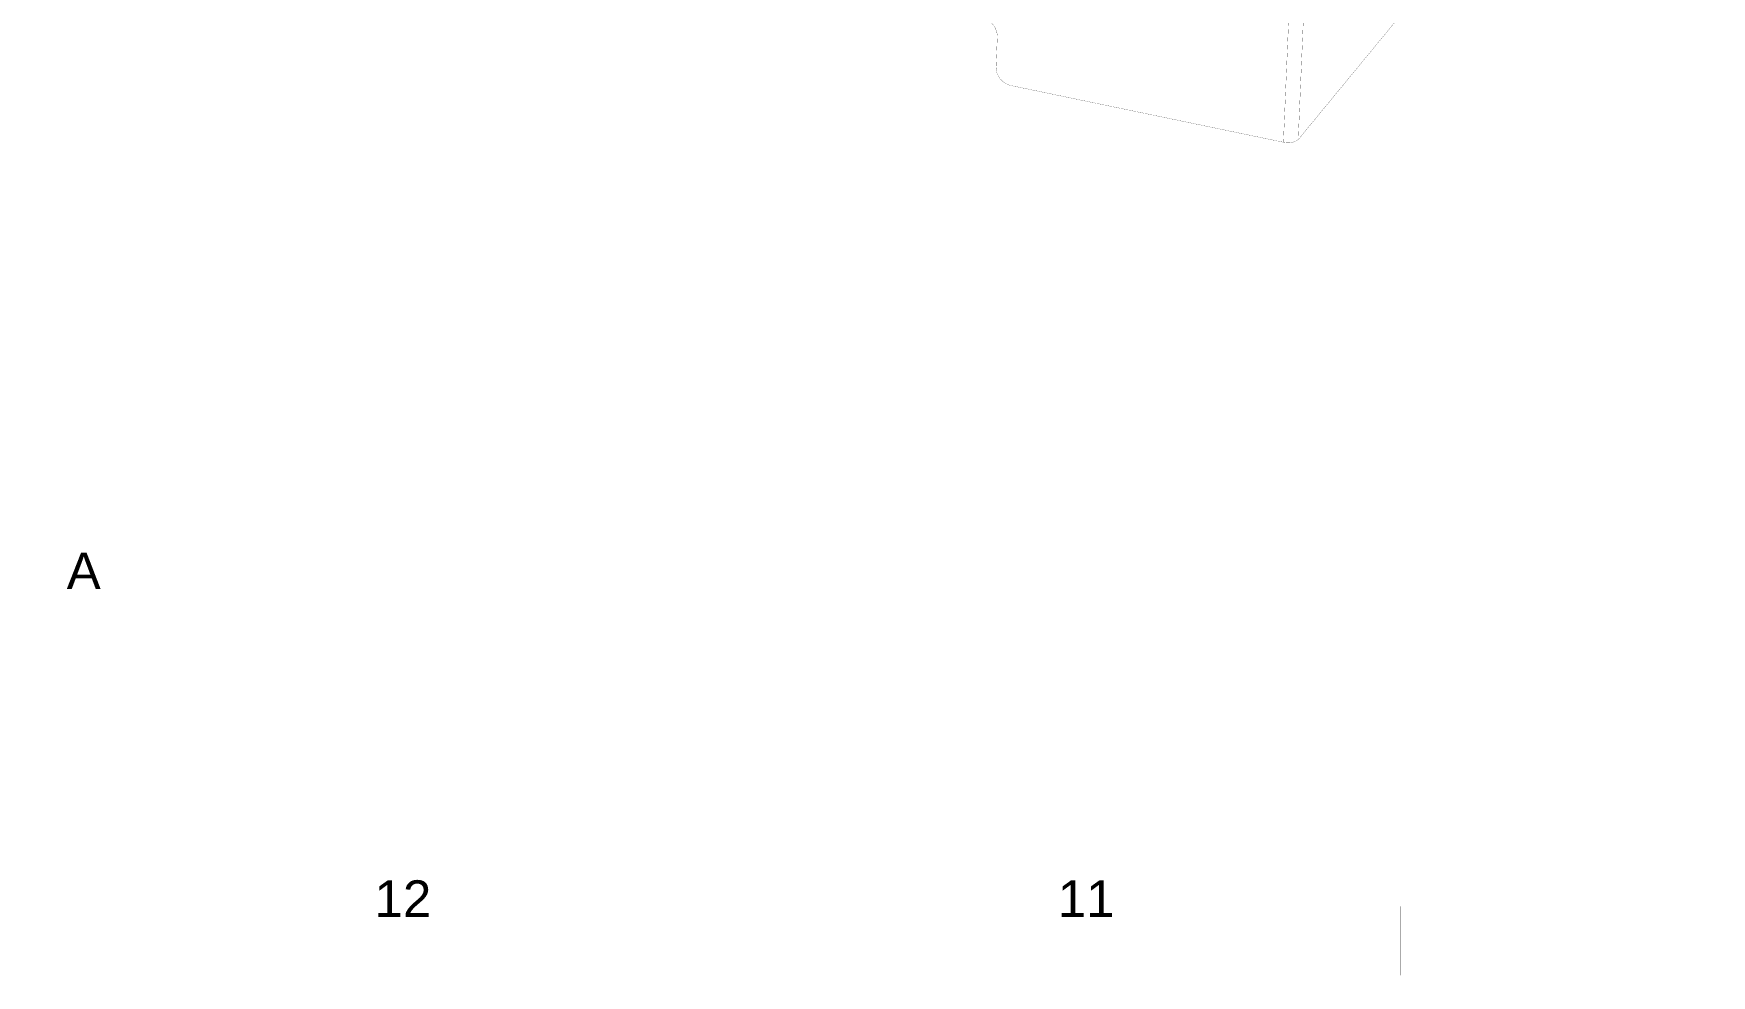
# Model space of a CAD drawing. Header units: inches. Extents: x 0 to 35.2, y -0.7 to 15.9.
# Drawn here: x 11.796 to 16.582, y -0.729 to 1.958 of the extents above; entities that cross this region are included whole.
import ezdxf

# ---------------------------------------------------------------- set-up
doc = ezdxf.new("R2010")
doc.units = ezdxf.units.IN
doc.header["$MEASUREMENT"] = 0
doc.layers.add('Dimensions', color=6, linetype='Continuous')
doc.styles.add('Arial', font='', dxfattribs={"height": 0.2})
doc.styles.get('Arial').set_extended_font_data('Arial')

msp = doc.modelspace()

# ---------------------------------------------------------------- linework, layer by layer
at = {"layer": 'Dimensions', "const_width": 0.0005}
for points in [[(11.9933, -0.5315), (11.9933, 15.6102)], [(15.361, 1.6479), (15.4195, 3.0196)], [(15.4032, 1.6555), (15.4617, 3.0272)], [(15.4032, 1.6555), (15.8843, 2.2396)], [(14.5413, 1.8624), (14.545, 1.9494)], [(14.5855, 1.8093), (15.361, 1.6479)], [(11.7965, 1.3386), (11.9933, 1.3386)], [(11.9933, -0.5315), (34.9854, -0.5315)], [(13.7453, -0.7283), (13.7453, -0.5315)], [(15.6941, -0.7283), (15.6941, -0.5315)]]:
    msp.add_lwpolyline(points, dxfattribs=at)
for points in [[(14.5008, 2.0024, -0.353766), (14.545, 1.9494)], [(14.5855, 1.8093, -0.353766), (14.5413, 1.8624)], [(15.4032, 1.6555, -0.234897), (15.361, 1.6479)]]:
    msp.add_lwpolyline(points, format="xyb", dxfattribs=at)
at = {"layer": 'Dimensions', "const_width": 0.00025}
for points in [[(14.5449, 1.9494, 1), (14.5451, 1.9494, 1)], [(14.5449, 1.9494, 1), (14.5451, 1.9494, 1)], [(14.5412, 1.8624, 1), (14.5414, 1.8624, 1)], [(14.5412, 1.8624, 1), (14.5414, 1.8624, 1)], [(14.5854, 1.8093, 1), (14.5856, 1.8093, 1)], [(14.5854, 1.8093, 1), (14.5856, 1.8093, 1)], [(15.3609, 1.6479, 1), (15.3612, 1.6479, 1)], [(15.3609, 1.6479, 1), (15.3612, 1.6479, 1)], [(15.3609, 1.6479, 1), (15.3612, 1.6479, 1)], [(15.4031, 1.6555, 1), (15.4033, 1.6555, 1)], [(15.4031, 1.6555, 1), (15.4033, 1.6555, 1)], [(15.4031, 1.6555, 1), (15.4033, 1.6555, 1)], [(11.7963, 1.3386, 1), (11.7966, 1.3386, 1)], [(11.9932, 1.3386, 1), (11.9934, 1.3386, 1)], [(11.9932, -0.5315, 1), (11.9934, -0.5315, 1)], [(11.9932, -0.5315, 1), (11.9934, -0.5315, 1)], [(13.7452, -0.5315, 1), (13.7454, -0.5315, 1)], [(15.694, -0.5315, 1), (15.6942, -0.5315, 1)], [(13.7452, -0.7283, 1), (13.7454, -0.7283, 1)], [(15.694, -0.7283, 1), (15.6942, -0.7283, 1)]]:
    msp.add_lwpolyline(points, format="xyb", close=True, dxfattribs=at)

# ---------------------------------------------------------------- texts
at = {"layer": 'Dimensions', "style": 'Arial'}
for s, height, p in [('A', 0.1042, (11.8907, 0.3735)), ('12', 0.10417, (12.7688, -0.5615)), ('11', 0.10417, (14.7176, -0.5615))]:
    msp.add_text(s, height=height, dxfattribs=at).set_placement(p)

doc.saveas('drawing.dxf')
